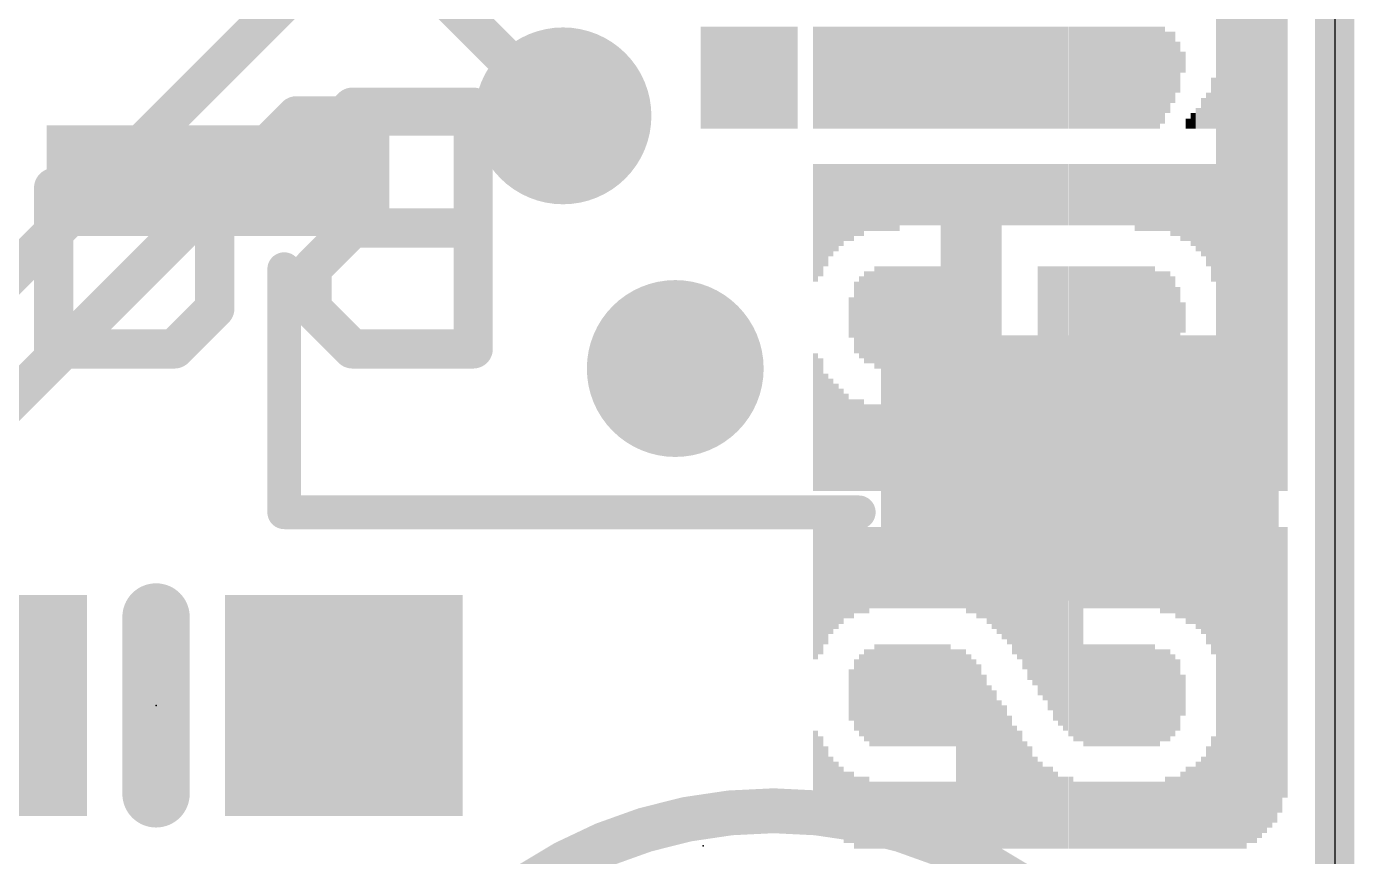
# Model space of a CAD drawing. Extents: x -12.7 to 25.5, y -9.7 to 9.7.
# Drawn here: x 19.48 to 25.49, y -4.56 to -0.8 of the extents above; entities that cross this region are included whole.
import ezdxf

# ---------------------------------------------------------------- set-up
doc = ezdxf.new("R2010")
doc.units = 0
for name, color, linetype in [('1', 12, 'CONTINUOUS'), ('16', 132, 'CONTINUOUS'), ('18', 110, 'CONTINUOUS'), ('20', 53, 'CONTINUOUS'), ('21', 40, 'CONTINUOUS'), ('22', 6, 'CONTINUOUS'), ('23', 53, 'CONTINUOUS'), ('24', 53, 'CONTINUOUS')]:
    doc.layers.add(name, color=color, linetype=linetype)

# ---------------------------------------------------------------- blocks, each defined once
blk = doc.blocks.new('RECT')
blk.add_solid([(-0.5, -0.5), (0.5, -0.5), (-0.5, 0.5), (0.5, 0.5)])
blk = doc.blocks.new('ROUNDV')
at = {"const_width": 0.5}
blk.add_lwpolyline([(0, -0.25, 1), (0, 0.25, 1), (0, -0.25)], format="xyb", dxfattribs=at)

msp = doc.modelspace()

# ---------------------------------------------------------------- linework, layer by layer
at = {"layer": '1', "const_width": 0.1778}
for points in [[(25.4, 8.89), (25.4, -8.89)], [(21.201, -0.5), (21.9075, -1.2065)]]:
    msp.add_lwpolyline(points, dxfattribs=at)
at = {"layer": '1', "const_width": 0.0889}
msp.add_lwpolyline([(21.8761, -1.2379, 1), (21.9389, -1.1751)], format="xyb", dxfattribs=at)
at = {"layer": '16', "const_width": 0.1778}
for points in [[(25.4, 8.89), (25.4, -8.89)], [(18.7325, -2.6035), (20.955, -0.381)], [(20.701, -1.2065), (18.542, -3.3655)], [(21.9075, -1.2065), (20.701, -1.2065)]]:
    msp.add_lwpolyline(points, dxfattribs=at)
at = {"layer": '16', "const_width": 0.0889}
for points in [[(20.701, -1.1621, 1), (20.701, -1.251)], [(20.7324, -1.2379, 1), (20.6696, -1.1751)], [(21.9075, -1.251, 1), (21.9075, -1.1621)]]:
    msp.add_lwpolyline(points, format="xyb", dxfattribs=at)
at = {"layer": '20'}
msp.add_line((25.4, 6.35), (25.4, -6.35), dxfattribs=at)
at = {"layer": '21'}
for points, const_width in [([(24.946, -2.1), (24.946, 2.1)], 0.1524), ([(20.646, -3), (20.646, -1.9)], 0.1524), ([(23.246, -3), (20.646, -3)], 0.1524), ([(20.066, -4.2735), (20.066, -3.4735)], 0.3048)]:
    msp.add_lwpolyline(points, dxfattribs=dict(at, const_width=const_width))
for points, const_width in [([(20.6841, -1.9, 1), (20.6079, -1.9)], 0.0762), ([(24.9079, -2.1, 1), (24.9841, -2.1)], 0.0762), ([(20.646, -2.9619, 1), (20.646, -3.0381)], 0.0762), ([(23.246, -3.0381, 1), (23.246, -2.9619)], 0.0762), ([(20.6079, -3, 1), (20.6841, -3)], 0.0762), ([(20.1422, -3.4735, 1), (19.9898, -3.4735)], 0.1524), ([(19.9898, -4.2735, 1), (20.1422, -4.2735)], 0.1524), ([(22.86, -8.35, 1), (22.86, -4.35, 1), (22.86, -8.35)], 0.2032)]:
    msp.add_lwpolyline(points, format="xyb", dxfattribs=dict(at, const_width=const_width))
at = {"layer": '22', "const_width": 0.1778}
for points in [[(20.9545, -1.1675), (20.7723, -1.3497)], [(21.5011, -1.1675), (20.9545, -1.1675)], [(21.5011, -2.2606), (21.5011, -1.1675)], [(20.7723, -1.3497), (20.7723, -1.5318)], [(19.6029, -2.2606), (19.6029, -1.5318)], [(20.3317, -1.5318), (20.3317, -2.0784)], [(20.7723, -1.5318), (20.9545, -1.714)], [(20.9545, -1.714), (20.7723, -1.8962)], [(21.5011, -1.714), (20.9545, -1.714)], [(20.7723, -1.8962), (20.7723, -2.0784)], [(20.3317, -2.0784), (20.1495, -2.2606)], [(20.7723, -2.0784), (20.9545, -2.2606)], [(20.1495, -2.2606), (19.6029, -2.2606)], [(20.9545, -2.2606), (21.5011, -2.2606)]]:
    msp.add_lwpolyline(points, dxfattribs=at)
at = {"layer": '22', "const_width": 0.0889}
for points in [[(20.9545, -1.123, 1), (20.9545, -1.2119)], [(20.986, -1.1989, 1), (20.9231, -1.136)], [(21.5456, -1.1675, 1), (21.4566, -1.1675)], [(21.5011, -1.2119, 1), (21.5011, -1.123)], [(20.8168, -1.3497, 1), (20.7279, -1.3497)], [(20.7409, -1.3182, 1), (20.8038, -1.3811)], [(19.6474, -1.5318, 1), (19.5585, -1.5318)], [(20.3762, -1.5318, 1), (20.2873, -1.5318)], [(20.8038, -1.5004, 1), (20.7409, -1.5633)], [(20.7279, -1.5318, 1), (20.8168, -1.5318)], [(20.9545, -1.6696, 1), (20.9545, -1.7585)], [(20.986, -1.7455, 1), (20.9231, -1.6826)], [(20.9231, -1.7455, 1), (20.986, -1.6826)], [(21.5011, -1.7585, 1), (21.5011, -1.6696)], [(20.7409, -1.8648, 1), (20.8038, -1.9277)], [(20.8168, -1.8962, 1), (20.7279, -1.8962)], [(20.2873, -2.0784, 1), (20.3762, -2.0784)], [(20.3631, -2.1098, 1), (20.3003, -2.047)], [(20.8038, -2.047, 1), (20.7409, -2.1098)], [(20.7279, -2.0784, 1), (20.8168, -2.0784)], [(19.6029, -2.2162, 1), (19.6029, -2.3051)], [(19.5585, -2.2606, 1), (19.6474, -2.2606)], [(20.1181, -2.2292, 1), (20.1809, -2.292)], [(20.1495, -2.3051, 1), (20.1495, -2.2162)], [(20.9545, -2.2162, 1), (20.9545, -2.3051)], [(20.9231, -2.292, 1), (20.986, -2.2292)], [(21.4566, -2.2606, 1), (21.5456, -2.2606)], [(21.5011, -2.3051, 1), (21.5011, -2.2162)]]:
    msp.add_lwpolyline(points, format="xyb", dxfattribs=at)
at = {"layer": '23'}
msp.add_point((20.066, -3.8735), dxfattribs=at)
at = {"layer": '24'}
msp.add_point((22.5425, -4.5085), dxfattribs=at)

# ---------------------------------------------------------------- block references
at = {"layer": '1', "rotation": 180}
for p, xscale, yscale in [((20.346, -1.5), 1.55, 0.5), ((24.246, -2.8), 1.8, 1.2)]:
    msp.add_blockref('RECT', p, dxfattribs=dict(at, xscale=xscale, yscale=yscale))
at = {"layer": '1', "xscale": 1.075, "rotation": 180}
for p in [(19.216, -3.8735), (20.916, -3.8735)]:
    msp.add_blockref('RECT', p, dxfattribs=at)
at = {"layer": '18', "xscale": 0.8001, "yscale": 0.8001}
for p in [(21.9075, -1.2065), (21.9075, -1.2065), (22.4155, -2.3495), (22.4155, -2.3495)]:
    msp.add_blockref('ROUNDV', p, dxfattribs=at)
at = {"layer": '22', "rotation": 90}
for p, xscale, yscale in [((24.8746, -0.1435), 5.5194, 0.0231), ((24.8977, -0.1435), 5.5194, 0.0231), ((24.9208, -0.1435), 5.5194, 0.0231), ((24.9439, -0.1435), 5.5194, 0.0231), ((24.9671, -0.1435), 5.5194, 0.0231), ((24.9902, -0.1562), 5.494, 0.0231), ((25.0133, -0.1562), 5.494, 0.0231), ((25.0364, -0.1676), 5.4712, 0.0231), ((25.0595, -0.1676), 5.4712, 0.0231), ((25.0825, -0.1791), 5.4483, 0.0229), ((25.1055, -0.1905), 5.4254, 0.0231), ((25.1286, -0.2019), 5.4026, 0.0231), ((25.1517, -0.2248), 5.3569, 0.0231), ((25.1748, -0.2591), 5.2883, 0.0231), ((22.5425, -1.0338), 0.4623, 0.0229), ((22.5655, -1.0338), 0.4623, 0.0231), ((22.5886, -1.0338), 0.4623, 0.0231), ((22.6117, -1.0338), 0.4623, 0.0231), ((22.6348, -1.0338), 0.4623, 0.0231), ((22.6579, -1.0338), 0.4623, 0.0231), ((22.6811, -1.0338), 0.4623, 0.0231), ((22.7042, -1.0338), 0.4623, 0.0231), ((22.7273, -1.0338), 0.4623, 0.0231), ((22.7504, -1.0338), 0.4623, 0.0231), ((22.7735, -1.0338), 0.4623, 0.0231), ((22.7965, -1.0338), 0.4623, 0.0229), ((22.8195, -1.0338), 0.4623, 0.0231), ((22.8426, -1.0338), 0.4623, 0.0231), ((22.8657, -1.0338), 0.4623, 0.0231), ((22.8888, -1.0338), 0.4623, 0.0231), ((22.9119, -1.0338), 0.4623, 0.0231), ((22.9351, -1.0338), 0.4623, 0.0231), ((22.9582, -1.0338), 0.4623, 0.0231), ((23.0505, -1.0338), 0.4623, 0.0229), ((23.0735, -1.0338), 0.4623, 0.0231), ((23.0966, -1.0338), 0.4623, 0.0231), ((23.1197, -1.0338), 0.4623, 0.0231), ((23.1428, -1.0338), 0.4623, 0.0231), ((23.1659, -1.0338), 0.4623, 0.0231), ((23.1891, -1.0338), 0.4623, 0.0231), ((23.2122, -1.0338), 0.4623, 0.0231), ((23.2353, -1.0338), 0.4623, 0.0231), ((23.2584, -1.0338), 0.4623, 0.0231), ((23.2815, -1.0338), 0.4623, 0.0231), ((23.3045, -1.0338), 0.4623, 0.0229), ((23.3275, -1.0338), 0.4623, 0.0231), ((23.3506, -1.0338), 0.4623, 0.0231), ((23.3737, -1.0338), 0.4623, 0.0231), ((23.3968, -1.0338), 0.4623, 0.0231), ((23.4199, -1.0338), 0.4623, 0.0231), ((23.4431, -1.0338), 0.4623, 0.0231), ((23.4662, -1.0338), 0.4623, 0.0231), ((23.4893, -1.0338), 0.4623, 0.0231), ((23.5124, -1.0338), 0.4623, 0.0231), ((23.5355, -1.0338), 0.4623, 0.0231), ((23.5585, -1.0338), 0.4623, 0.0229), ((23.5815, -1.0338), 0.4623, 0.0231), ((23.6046, -1.0338), 0.4623, 0.0231), ((23.6277, -1.0338), 0.4623, 0.0231), ((23.6508, -1.0338), 0.4623, 0.0231), ((23.6739, -1.0338), 0.4623, 0.0231), ((23.6971, -1.0338), 0.4623, 0.0231), ((23.7202, -1.0338), 0.4623, 0.0231), ((23.7433, -1.0338), 0.4623, 0.0231), ((23.7664, -1.0338), 0.4623, 0.0231), ((23.7895, -1.0338), 0.4623, 0.0231), ((23.8125, -1.0338), 0.4623, 0.0229), ((23.8355, -1.0338), 0.4623, 0.0231), ((23.8586, -1.0338), 0.4623, 0.0231), ((23.8817, -1.0338), 0.4623, 0.0231), ((23.9048, -1.0338), 0.4623, 0.0231), ((23.9279, -1.0338), 0.4623, 0.0231), ((23.9511, -1.0338), 0.4623, 0.0231), ((23.9742, -1.0338), 0.4623, 0.0231), ((23.9973, -1.0338), 0.4623, 0.0231), ((24.0204, -1.0338), 0.4623, 0.0231), ((24.0435, -1.0338), 0.4623, 0.0231), ((24.0665, -1.0338), 0.4623, 0.0229), ((24.0895, -1.0338), 0.4623, 0.0231), ((24.1126, -1.0338), 0.4623, 0.0231), ((24.1357, -1.0338), 0.4623, 0.0231), ((24.1588, -1.0338), 0.4623, 0.0231), ((24.1819, -1.0338), 0.4623, 0.0231), ((24.2051, -1.0338), 0.4623, 0.0231), ((24.2282, -1.0338), 0.4623, 0.0231), ((24.2513, -1.0338), 0.4623, 0.0231), ((24.2744, -1.0338), 0.4623, 0.0231), ((24.2975, -1.0338), 0.4623, 0.0231), ((24.3205, -1.0338), 0.4623, 0.0229), ((24.3435, -1.0338), 0.4623, 0.0231), ((24.3666, -1.0338), 0.4623, 0.0231), ((24.3897, -1.0338), 0.4623, 0.0231), ((24.4128, -1.0338), 0.4623, 0.0231), ((24.4359, -1.0338), 0.4623, 0.0231), ((24.4591, -1.0338), 0.4623, 0.0231), ((24.4822, -1.0338), 0.4623, 0.0231), ((24.5053, -1.0338), 0.4623, 0.0231), ((24.5284, -1.0338), 0.4623, 0.0231), ((24.5515, -1.0338), 0.4623, 0.0231), ((24.5745, -1.0338), 0.4623, 0.0229), ((24.5975, -1.0338), 0.4623, 0.0231), ((24.6206, -1.0223), 0.4394, 0.0231), ((24.6437, -1.0097), 0.3683, 0.0231), ((24.6668, -0.9868), 0.3226, 0.0231), ((24.6899, -0.9868), 0.2311, 0.0231), ((24.7131, -0.9639), 0.094, 0.0231), ((24.8515, -1.1494), 0.2311, 0.0231), ((24.8055, -1.1951), 0.1397, 0.0231), ((24.8285, -1.1836), 0.1626, 0.0229), ((24.7593, -1.2294), 0.0711, 0.0231), ((24.7824, -1.2179), 0.094, 0.0231), ((24.7362, -1.2421), 0.0457, 0.0231), ((23.0505, -1.6904), 0.5309, 0.0229), ((23.0735, -1.6789), 0.508, 0.0231), ((23.0966, -1.6561), 0.4623, 0.0231), ((23.1197, -1.6332), 0.4166, 0.0231), ((23.1428, -1.6218), 0.3937, 0.0231), ((23.1659, -1.6104), 0.3708, 0.0231), ((23.1891, -1.5989), 0.348, 0.0231), ((23.2122, -1.5989), 0.348, 0.0231), ((23.2353, -1.5875), 0.3251, 0.0231), ((23.2584, -1.5875), 0.3251, 0.0231), ((23.2815, -1.5761), 0.3023, 0.0231), ((23.3045, -1.5761), 0.3023, 0.0229), ((23.3275, -1.5761), 0.3023, 0.0231), ((23.3506, -1.5761), 0.3023, 0.0231), ((23.3737, -1.5761), 0.3023, 0.0231), ((23.3968, -1.5761), 0.3023, 0.0231), ((23.4199, -1.5761), 0.3023, 0.0231), ((23.4431, -1.5634), 0.2769, 0.0231), ((23.4662, -1.5634), 0.2769, 0.0231), ((23.4893, -1.5634), 0.2769, 0.0231), ((23.5124, -1.5634), 0.2769, 0.0231), ((23.5355, -1.5634), 0.2769, 0.0231), ((23.5585, -1.5634), 0.2769, 0.0229), ((23.5815, -1.5634), 0.2769, 0.0231), ((23.6046, -1.5634), 0.2769, 0.0231), ((23.6277, -1.8872), 0.9246, 0.0231), ((23.6508, -1.8872), 0.9246, 0.0231), ((23.6739, -1.8872), 0.9246, 0.0231), ((23.6971, -1.8872), 0.9246, 0.0231), ((23.7202, -1.8872), 0.9246, 0.0231), ((23.7433, -1.8872), 0.9246, 0.0231), ((23.7664, -1.8872), 0.9246, 0.0231), ((23.7895, -1.8872), 0.9246, 0.0231), ((23.8125, -1.8872), 0.9246, 0.0229), ((23.8355, -1.8872), 0.9246, 0.0231), ((23.8586, -1.8872), 0.9246, 0.0231), ((23.8817, -1.8872), 0.9246, 0.0231), ((23.9048, -1.5634), 0.2769, 0.0231), ((23.9279, -1.5634), 0.2769, 0.0231), ((23.9511, -1.5634), 0.2769, 0.0231), ((23.9742, -1.5634), 0.2769, 0.0231), ((23.9973, -1.5634), 0.2769, 0.0231), ((24.0204, -1.5634), 0.2769, 0.0231), ((24.0435, -1.5634), 0.2769, 0.0231), ((24.0665, -1.5634), 0.2769, 0.0229), ((24.0895, -1.5634), 0.2769, 0.0231), ((24.1126, -1.5634), 0.2769, 0.0231), ((24.1357, -1.5634), 0.2769, 0.0231), ((24.1588, -1.5634), 0.2769, 0.0231), ((24.1819, -1.5634), 0.2769, 0.0231), ((24.2051, -1.5634), 0.2769, 0.0231), ((24.2282, -1.5634), 0.2769, 0.0231), ((24.2513, -1.5634), 0.2769, 0.0231), ((24.2744, -1.5634), 0.2769, 0.0231), ((24.2975, -1.5634), 0.2769, 0.0231), ((24.3205, -1.5634), 0.2769, 0.0229), ((24.3435, -1.5634), 0.2769, 0.0231), ((24.3666, -1.5634), 0.2769, 0.0231), ((24.3897, -1.5634), 0.2769, 0.0231), ((24.4128, -1.5634), 0.2769, 0.0231), ((24.4359, -1.5634), 0.2769, 0.0231), ((24.4591, -1.5634), 0.2769, 0.0231), ((24.4822, -1.5634), 0.2769, 0.0231), ((24.5053, -1.5761), 0.3023, 0.0231), ((24.5284, -1.5761), 0.3023, 0.0231), ((24.5515, -1.5761), 0.3023, 0.0231), ((24.5745, -1.5761), 0.3023, 0.0229), ((24.5975, -1.5761), 0.3023, 0.0231), ((24.6206, -1.5761), 0.3023, 0.0231), ((24.6437, -1.5761), 0.3023, 0.0231), ((24.6668, -1.5875), 0.3251, 0.0231), ((24.6899, -1.5875), 0.3251, 0.0231), ((24.7131, -1.5989), 0.348, 0.0231), ((24.7362, -1.5989), 0.348, 0.0231), ((24.7593, -1.6104), 0.3708, 0.0231), ((24.7824, -1.6218), 0.3937, 0.0231), ((24.8055, -1.6332), 0.4166, 0.0231), ((24.8285, -1.6561), 0.4623, 0.0229), ((24.8515, -1.6904), 0.5309, 0.0231), ((23.2815, -2.1184), 0.4166, 0.0231), ((23.3045, -2.1184), 0.4166, 0.0229), ((23.3275, -2.1184), 0.4623, 0.0231), ((23.3506, -2.1184), 0.4623, 0.0231), ((23.3737, -2.1184), 0.4623, 0.0231), ((23.3968, -2.1184), 0.4623, 0.0231), ((23.4199, -2.1184), 0.4623, 0.0231), ((23.4431, -2.1184), 0.4623, 0.0231), ((23.4662, -2.1184), 0.4623, 0.0231), ((23.4893, -2.1184), 0.4623, 0.0231), ((23.5124, -2.1184), 0.4623, 0.0231), ((23.5355, -2.1184), 0.4623, 0.0231), ((23.5585, -2.1184), 0.4623, 0.0229), ((23.5815, -2.1184), 0.4623, 0.0231), ((23.6046, -2.1184), 0.4623, 0.0231), ((24.0665, -2.1184), 0.4623, 0.0229), ((24.0895, -2.1184), 0.4623, 0.0231), ((24.1126, -2.1184), 0.4623, 0.0231), ((24.1357, -2.1184), 0.4623, 0.0231), ((24.1588, -2.1184), 0.4623, 0.0231), ((24.1819, -2.1184), 0.4623, 0.0231), ((24.2051, -2.1184), 0.4623, 0.0231), ((24.2282, -2.1184), 0.4623, 0.0231), ((24.2513, -2.1184), 0.4623, 0.0231), ((24.2744, -2.1184), 0.4623, 0.0231), ((24.2975, -2.1184), 0.4623, 0.0231), ((24.3205, -2.1184), 0.4623, 0.0229), ((24.3435, -2.1184), 0.4623, 0.0231), ((24.3666, -2.1184), 0.4623, 0.0231), ((24.3897, -2.1184), 0.4623, 0.0231), ((24.4128, -2.1184), 0.4623, 0.0231), ((24.4359, -2.1184), 0.4623, 0.0231), ((24.4591, -2.1184), 0.4623, 0.0231), ((24.4822, -2.1184), 0.4623, 0.0231), ((24.5053, -2.1184), 0.4623, 0.0231), ((24.5284, -2.1184), 0.4623, 0.0231), ((24.5515, -2.1184), 0.4623, 0.0231), ((24.5745, -2.1184), 0.4623, 0.0229), ((24.5975, -2.1298), 0.4394, 0.0231), ((24.6206, -2.1184), 0.4166, 0.0231), ((24.6437, -2.1184), 0.4166, 0.0231), ((23.2353, -2.1184), 0.3251, 0.0231), ((23.2584, -2.1184), 0.3708, 0.0231), ((24.6668, -2.1184), 0.3708, 0.0231), ((24.6899, -2.1196), 0.2769, 0.0231), ((23.2122, -2.1184), 0.1829, 0.0231), ((24.7131, -2.1184), 0.1372, 0.0231), ((23.0505, -2.5921), 0.6223, 0.0229), ((23.0735, -2.6035), 0.5994, 0.0231), ((24.8515, -2.4994), 0.3912, 0.0231), ((23.0966, -2.6378), 0.5309, 0.0231), ((23.1197, -2.6492), 0.508, 0.0231), ((24.8055, -2.5451), 0.2997, 0.0231), ((24.8285, -2.5222), 0.3454, 0.0229), ((23.1428, -2.6606), 0.4851, 0.0231), ((23.1659, -2.6721), 0.4623, 0.0231), ((24.7593, -2.5679), 0.254, 0.0231), ((24.7824, -2.5565), 0.2769, 0.0231), ((23.1891, -2.6835), 0.4394, 0.0231), ((23.2122, -2.6962), 0.414, 0.0231), ((23.2353, -2.6962), 0.414, 0.0231), ((23.2584, -2.6962), 0.414, 0.0231), ((23.2815, -2.7076), 0.3912, 0.0231), ((23.3045, -2.7076), 0.3912, 0.0229), ((23.3275, -2.7076), 0.3912, 0.0231), ((23.3506, -2.7076), 0.3912, 0.0231), ((24.5745, -2.7076), 0.3912, 0.0229), ((24.5975, -2.7076), 0.3912, 0.0231), ((24.6206, -2.7076), 0.3912, 0.0231), ((24.6437, -2.7076), 0.3912, 0.0231), ((24.6668, -2.6962), 0.414, 0.0231), ((24.6899, -2.6962), 0.414, 0.0231), ((24.7131, -2.5794), 0.2311, 0.0231), ((24.7362, -2.5794), 0.2311, 0.0231), ((23.3737, -2.7191), 0.3683, 0.0231), ((23.3968, -2.7191), 0.3683, 0.0231), ((23.4199, -2.7191), 0.3683, 0.0231), ((23.4431, -2.7191), 0.3683, 0.0231), ((23.4662, -2.7191), 0.3683, 0.0231), ((23.4893, -2.7191), 0.3683, 0.0231), ((23.5124, -2.7191), 0.3683, 0.0231), ((23.5355, -2.7191), 0.3683, 0.0231), ((23.5585, -2.7191), 0.3683, 0.0229), ((23.5815, -2.7191), 0.3683, 0.0231), ((23.6046, -2.7191), 0.3683, 0.0231), ((23.6277, -2.7191), 0.3683, 0.0231), ((23.6508, -2.7191), 0.3683, 0.0231), ((23.6739, -2.7191), 0.3683, 0.0231), ((23.6971, -2.7191), 0.3683, 0.0231), ((23.7202, -2.7191), 0.3683, 0.0231), ((23.7433, -2.7191), 0.3683, 0.0231), ((23.7664, -2.7191), 0.3683, 0.0231), ((23.7895, -2.7191), 0.3683, 0.0231), ((23.8125, -2.7191), 0.3683, 0.0229), ((23.8355, -2.7191), 0.3683, 0.0231), ((23.8586, -2.7191), 0.3683, 0.0231), ((23.8817, -2.7191), 0.3683, 0.0231), ((23.9048, -2.7191), 0.3683, 0.0231), ((23.9279, -2.7191), 0.3683, 0.0231), ((23.9511, -2.7191), 0.3683, 0.0231), ((23.9742, -2.7191), 0.3683, 0.0231), ((23.9973, -2.7191), 0.3683, 0.0231), ((24.0204, -2.7191), 0.3683, 0.0231), ((24.0435, -2.7191), 0.3683, 0.0231), ((24.0665, -2.7191), 0.3683, 0.0229), ((24.0895, -2.7191), 0.3683, 0.0231), ((24.1126, -2.7191), 0.3683, 0.0231), ((24.1357, -2.7191), 0.3683, 0.0231), ((24.1588, -2.7191), 0.3683, 0.0231), ((24.1819, -2.7191), 0.3683, 0.0231), ((24.2051, -2.7191), 0.3683, 0.0231), ((24.2282, -2.7191), 0.3683, 0.0231), ((24.2513, -2.7191), 0.3683, 0.0231), ((24.2744, -2.7191), 0.3683, 0.0231), ((24.2975, -2.7191), 0.3683, 0.0231), ((24.3205, -2.7191), 0.3683, 0.0229), ((24.3435, -2.7191), 0.3683, 0.0231), ((24.3666, -2.7191), 0.3683, 0.0231), ((24.3897, -2.7191), 0.3683, 0.0231), ((24.4128, -2.7191), 0.3683, 0.0231), ((24.4359, -2.7191), 0.3683, 0.0231), ((24.4591, -2.7191), 0.3683, 0.0231), ((24.4822, -2.7191), 0.3683, 0.0231), ((24.5053, -2.7191), 0.3683, 0.0231), ((24.5284, -2.7191), 0.3683, 0.0231), ((24.5515, -2.7191), 0.3683, 0.0231), ((23.0505, -3.3655), 0.5994, 0.0229), ((23.0735, -3.3541), 0.5766, 0.0231), ((23.0966, -3.3312), 0.5309, 0.0231), ((23.1197, -3.3084), 0.4851, 0.0231), ((23.1428, -3.2969), 0.4623, 0.0231), ((23.1659, -3.2855), 0.4394, 0.0231), ((23.1891, -3.2728), 0.414, 0.0231), ((23.2122, -3.2728), 0.414, 0.0231), ((23.2353, -3.2614), 0.3912, 0.0231), ((23.2584, -3.2614), 0.3912, 0.0231), ((23.2815, -3.2614), 0.3912, 0.0231), ((23.3045, -3.2499), 0.3683, 0.0229), ((23.3275, -3.2499), 0.3683, 0.0231), ((23.3506, -3.2499), 0.3683, 0.0231), ((23.3737, -3.2499), 0.3683, 0.0231), ((23.3968, -3.2499), 0.3683, 0.0231), ((23.4199, -3.2499), 0.3683, 0.0231), ((23.4431, -3.2499), 0.3683, 0.0231), ((23.4662, -3.2499), 0.3683, 0.0231), ((23.4893, -3.2499), 0.3683, 0.0231), ((23.5124, -3.2499), 0.3683, 0.0231), ((23.5355, -3.2499), 0.3683, 0.0231), ((23.5585, -3.2499), 0.3683, 0.0229), ((23.5815, -3.2499), 0.3683, 0.0231), ((23.6046, -3.2499), 0.3683, 0.0231), ((23.6277, -3.2499), 0.3683, 0.0231), ((23.6508, -3.2499), 0.3683, 0.0231), ((23.6739, -3.2499), 0.3683, 0.0231), ((23.6971, -3.2499), 0.3683, 0.0231), ((23.7202, -3.2499), 0.3683, 0.0231), ((23.7433, -3.2614), 0.3912, 0.0231), ((23.7664, -3.2614), 0.3912, 0.0231), ((23.7895, -3.2728), 0.414, 0.0231), ((23.8125, -3.2728), 0.414, 0.0229), ((23.8355, -3.2855), 0.4394, 0.0231), ((23.8586, -3.2969), 0.4623, 0.0231), ((23.8817, -3.3084), 0.4851, 0.0231), ((23.9048, -3.3198), 0.508, 0.0231), ((23.9279, -3.3312), 0.5309, 0.0231), ((23.9511, -3.3541), 0.5766, 0.0231), ((23.9742, -3.3655), 0.5994, 0.0231), ((23.9973, -3.3884), 0.6452, 0.0231), ((24.0204, -3.4125), 0.6934, 0.0231), ((24.0435, -3.4239), 0.7163, 0.0231), ((24.0665, -3.4468), 0.762, 0.0229), ((24.0895, -3.4582), 0.7849, 0.0231), ((24.1126, -3.4811), 0.8306, 0.0231), ((24.1357, -3.5039), 0.8763, 0.0231), ((24.1588, -3.5154), 0.8992, 0.0231), ((24.1819, -3.5268), 0.922, 0.0231), ((24.2051, -3.5395), 0.9474, 0.0231), ((24.2282, -3.5509), 0.9703, 0.0231), ((24.2513, -3.5509), 0.9703, 0.0231), ((24.2744, -3.2499), 0.3683, 0.0231), ((24.2975, -3.2499), 0.3683, 0.0231), ((24.3205, -3.2499), 0.3683, 0.0229), ((24.3435, -3.2499), 0.3683, 0.0231), ((24.3666, -3.2499), 0.3683, 0.0231), ((24.3897, -3.2499), 0.3683, 0.0231), ((24.4128, -3.2499), 0.3683, 0.0231), ((24.4359, -3.2499), 0.3683, 0.0231), ((24.4591, -3.2499), 0.3683, 0.0231), ((24.4822, -3.2499), 0.3683, 0.0231), ((24.5053, -3.2499), 0.3683, 0.0231), ((24.5284, -3.2499), 0.3683, 0.0231), ((24.5515, -3.2499), 0.3683, 0.0231), ((24.5745, -3.2499), 0.3683, 0.0229), ((24.5975, -3.2499), 0.3683, 0.0231), ((24.6206, -3.2614), 0.3912, 0.0231), ((24.6437, -3.2614), 0.3912, 0.0231), ((24.6668, -3.2614), 0.3912, 0.0231), ((24.6899, -3.2728), 0.414, 0.0231), ((24.8746, -3.7935), 1.4554, 0.0231), ((24.8977, -3.7935), 1.4554, 0.0231), ((24.9208, -3.7935), 1.4554, 0.0231), ((24.9439, -3.7935), 1.4554, 0.0231), ((24.9671, -3.7935), 1.4554, 0.0231), ((24.9902, -3.7935), 1.4554, 0.0231), ((25.0133, -3.7808), 1.43, 0.0231), ((25.0364, -3.7808), 1.43, 0.0231), ((25.0595, -3.7694), 1.4072, 0.0231), ((25.0825, -3.7579), 1.3843, 0.0229), ((25.1055, -3.7465), 1.3614, 0.0231), ((25.1286, -3.7351), 1.3386, 0.0231), ((25.1517, -3.7122), 1.2929, 0.0231), ((25.1748, -3.6779), 1.2243, 0.0231), ((24.7131, -3.3769), 0.2057, 0.0231), ((24.7362, -3.3896), 0.2311, 0.0231), ((24.7593, -3.3896), 0.2311, 0.0231), ((24.7824, -3.4011), 0.254, 0.0231), ((24.8055, -3.4125), 0.2769, 0.0231), ((24.8285, -3.4354), 0.3226, 0.0229), ((24.8515, -3.4582), 0.3683, 0.0231), ((23.3275, -3.8278), 0.4623, 0.0231), ((23.3506, -3.8278), 0.4623, 0.0231), ((23.3737, -3.8278), 0.4623, 0.0231), ((23.3968, -3.8278), 0.4623, 0.0231), ((23.4199, -3.8278), 0.4623, 0.0231), ((23.4431, -3.8278), 0.4623, 0.0231), ((23.4662, -3.8278), 0.4623, 0.0231), ((23.4893, -3.8278), 0.4623, 0.0231), ((23.5124, -3.8278), 0.4623, 0.0231), ((23.5355, -3.8278), 0.4623, 0.0231), ((23.5585, -3.8278), 0.4623, 0.0229), ((23.5815, -3.8278), 0.4623, 0.0231), ((23.6046, -3.8278), 0.4623, 0.0231), ((23.6277, -3.8278), 0.4623, 0.0231), ((23.6508, -3.8278), 0.4623, 0.0231), ((24.2744, -3.8278), 0.4623, 0.0231), ((24.2975, -3.8278), 0.4623, 0.0231), ((24.3205, -3.8278), 0.4623, 0.0229), ((24.3435, -3.8278), 0.4623, 0.0231), ((24.3666, -3.8278), 0.4623, 0.0231), ((24.3897, -3.8278), 0.4623, 0.0231), ((24.4128, -3.8278), 0.4623, 0.0231), ((24.4359, -3.8278), 0.4623, 0.0231), ((24.4591, -3.8278), 0.4623, 0.0231), ((24.4822, -3.8278), 0.4623, 0.0231), ((24.5053, -3.8278), 0.4623, 0.0231), ((24.5284, -3.8278), 0.4623, 0.0231), ((24.5515, -3.8278), 0.4623, 0.0231), ((24.5745, -3.8278), 0.4623, 0.0229), ((23.2353, -3.8265), 0.3226, 0.0231), ((23.2584, -3.8278), 0.3708, 0.0231), ((23.2815, -3.8278), 0.4166, 0.0231), ((23.3045, -3.8392), 0.4394, 0.0229), ((23.6739, -3.8392), 0.4394, 0.0231), ((23.6971, -4.0704), 0.9017, 0.0231), ((23.7202, -4.0703), 0.9017, 0.0231), ((23.7433, -4.0818), 0.8788, 0.0231), ((23.7664, -4.0932), 0.856, 0.0231), ((24.5975, -3.8392), 0.4394, 0.0231), ((24.6206, -3.8278), 0.4166, 0.0231), ((24.6437, -3.8278), 0.4166, 0.0231), ((24.6668, -3.8278), 0.3708, 0.0231), ((24.6899, -3.8265), 0.3226, 0.0231), ((23.2122, -3.8265), 0.2311, 0.0231), ((23.7895, -4.1046), 0.8331, 0.0231), ((23.8125, -4.1275), 0.7874, 0.0229), ((23.8355, -4.1516), 0.7391, 0.0231), ((24.7131, -3.8265), 0.1854, 0.0231), ((23.8586, -4.1631), 0.7163, 0.0231), ((23.8817, -4.1859), 0.6706, 0.0231), ((23.9048, -4.1973), 0.6477, 0.0231), ((23.9279, -4.2202), 0.602, 0.0231), ((23.9511, -4.2431), 0.5563, 0.0231), ((23.0505, -4.1504), 0.3251, 0.0229), ((23.0735, -4.1859), 0.3454, 0.0231), ((23.9742, -4.2545), 0.5334, 0.0231), ((24.8515, -4.2672), 0.508, 0.0231), ((23.0966, -4.2316), 0.3454, 0.0231), ((23.9973, -4.2786), 0.4851, 0.0231), ((24.0204, -4.2901), 0.4623, 0.0231), ((24.8285, -4.2901), 0.4623, 0.0229), ((23.1197, -4.2659), 0.3226, 0.0231), ((23.1428, -4.2888), 0.3226, 0.0231), ((24.0435, -4.3129), 0.4166, 0.0231), ((24.0665, -4.3243), 0.3937, 0.0229), ((24.7824, -4.3243), 0.3937, 0.0231), ((24.8055, -4.3129), 0.4166, 0.0231), ((23.1659, -4.3117), 0.3226, 0.0231), ((23.1891, -4.3345), 0.3226, 0.0231), ((23.2122, -4.3345), 0.3226, 0.0231), ((23.2353, -4.3586), 0.3251, 0.0231), ((23.2584, -4.3586), 0.3251, 0.0231), ((23.2815, -4.3586), 0.3251, 0.0231), ((24.0895, -4.3358), 0.3708, 0.0231), ((24.1126, -4.3358), 0.3708, 0.0231), ((24.1357, -4.3472), 0.348, 0.0231), ((24.1588, -4.3586), 0.3251, 0.0231), ((24.1819, -4.3586), 0.3251, 0.0231), ((24.2051, -4.3586), 0.3251, 0.0231), ((24.6437, -4.3586), 0.3251, 0.0231), ((24.6668, -4.3586), 0.3251, 0.0231), ((24.6899, -4.3586), 0.3251, 0.0231), ((24.7131, -4.3472), 0.348, 0.0231), ((24.7362, -4.3358), 0.3708, 0.0231), ((24.7593, -4.3358), 0.3708, 0.0231), ((23.3045, -4.3701), 0.3023, 0.0229), ((23.3275, -4.3701), 0.3023, 0.0231), ((23.3506, -4.3701), 0.3023, 0.0231), ((23.3737, -4.3701), 0.3023, 0.0231), ((23.3968, -4.3701), 0.3023, 0.0231), ((23.4199, -4.3701), 0.3023, 0.0231), ((23.4431, -4.3701), 0.3023, 0.0231), ((23.4662, -4.3701), 0.3023, 0.0231), ((23.4893, -4.3701), 0.3023, 0.0231), ((23.5124, -4.3701), 0.3023, 0.0231), ((23.5355, -4.3701), 0.3023, 0.0231), ((23.5585, -4.3701), 0.3023, 0.0229), ((23.5815, -4.3701), 0.3023, 0.0231), ((23.6046, -4.3701), 0.3023, 0.0231), ((23.6277, -4.3701), 0.3023, 0.0231), ((23.6508, -4.3701), 0.3023, 0.0231), ((23.6739, -4.3701), 0.3023, 0.0231), ((24.2282, -4.3701), 0.3023, 0.0231), ((24.2513, -4.3701), 0.3023, 0.0231), ((24.2744, -4.3701), 0.3023, 0.0231), ((24.2975, -4.3701), 0.3023, 0.0231), ((24.3205, -4.3701), 0.3023, 0.0229), ((24.3435, -4.3701), 0.3023, 0.0231), ((24.3666, -4.3701), 0.3023, 0.0231), ((24.3897, -4.3701), 0.3023, 0.0231), ((24.4128, -4.3701), 0.3023, 0.0231), ((24.4359, -4.3701), 0.3023, 0.0231), ((24.4591, -4.3701), 0.3023, 0.0231), ((24.4822, -4.3701), 0.3023, 0.0231), ((24.5053, -4.3701), 0.3023, 0.0231), ((24.5284, -4.3701), 0.3023, 0.0231), ((24.5515, -4.3701), 0.3023, 0.0231), ((24.5745, -4.3701), 0.3023, 0.0229), ((24.5975, -4.3701), 0.3023, 0.0231), ((24.6206, -4.3701), 0.3023, 0.0231)]:
    msp.add_blockref('RECT', p, dxfattribs=dict(at, xscale=xscale, yscale=yscale))

doc.saveas('drawing.dxf')
